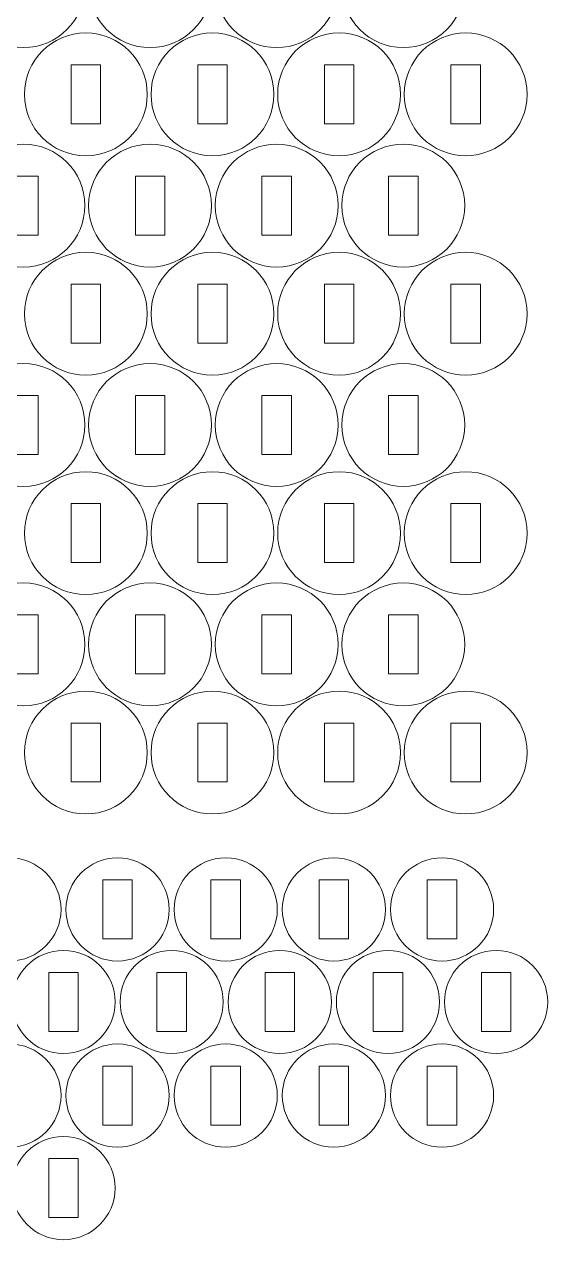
# Model space of a CAD drawing. Header units: millimetres. Extents: x -340 to 339, y -197 to 197.
# Drawn here: x 286.2 to 339.5, y -49.5 to 74.2 of the extents above; entities that cross this region are included whole.
import ezdxf

# ---------------------------------------------------------------- set-up
doc = ezdxf.new("R2010")
doc.units = ezdxf.units.MM
doc.header["$MEASUREMENT"] = 0
doc.layers.add('Camada 1', color=7, linetype='Continuous')

msp = doc.modelspace()

# ---------------------------------------------------------------- linework, layer by layer
at = {"layer": 'Camada 1', "lineweight": 20}
for points in [[(286.1352, 84.3598), (289.5869, 84.3598), (292.3852, 81.5615), (292.3852, 78.1098), (292.3852, 78.1098), (292.3852, 74.6581), (289.5869, 71.8598), (286.1352, 71.8598), (286.1352, 71.8598), (282.6835, 71.8598), (279.8852, 74.6581), (279.8852, 78.1098), (279.8852, 78.1098), (279.8852, 81.5615), (282.6835, 84.3598), (286.1352, 84.3598)], [(299.0204, 84.3598), (302.4721, 84.3598), (305.2704, 81.5615), (305.2704, 78.1098), (305.2704, 78.1098), (305.2704, 74.6581), (302.4721, 71.8598), (299.0204, 71.8598), (299.0204, 71.8598), (295.5687, 71.8598), (292.7704, 74.6581), (292.7704, 78.1098), (292.7704, 78.1098), (292.7704, 81.5615), (295.5687, 84.3598), (299.0204, 84.3598)], [(311.9056, 84.3598), (315.3573, 84.3598), (318.1556, 81.5615), (318.1556, 78.1098), (318.1556, 78.1098), (318.1556, 74.6581), (315.3573, 71.8598), (311.9056, 71.8598), (311.9056, 71.8598), (308.4539, 71.8598), (305.6556, 74.6581), (305.6556, 78.1098), (305.6556, 78.1098), (305.6556, 81.5615), (308.4539, 84.3598), (311.9056, 84.3598)], [(324.7908, 84.3598), (328.2425, 84.3598), (331.0408, 81.5615), (331.0408, 78.1098), (331.0408, 78.1098), (331.0408, 74.6581), (328.2425, 71.8598), (324.7908, 71.8598), (324.7908, 71.8598), (321.3391, 71.8598), (318.5408, 74.6581), (318.5408, 78.1098), (318.5408, 78.1098), (318.5408, 81.5615), (321.3391, 84.3598), (324.7908, 84.3598)], [(292.4852, 73.3531), (295.9369, 73.3531), (298.7352, 70.5548), (298.7352, 67.1031), (298.7352, 67.1031), (298.7352, 63.6514), (295.9369, 60.8531), (292.4852, 60.8531), (292.4852, 60.8531), (289.0335, 60.8531), (286.2352, 63.6514), (286.2352, 67.1031), (286.2352, 67.1031), (286.2352, 70.5548), (289.0335, 73.3531), (292.4852, 73.3531)], [(305.3704, 73.3531), (308.8221, 73.3531), (311.6204, 70.5548), (311.6204, 67.1031), (311.6204, 67.1031), (311.6204, 63.6514), (308.8221, 60.8531), (305.3704, 60.8531), (305.3704, 60.8531), (301.9187, 60.8531), (299.1204, 63.6514), (299.1204, 67.1031), (299.1204, 67.1031), (299.1204, 70.5548), (301.9187, 73.3531), (305.3704, 73.3531)], [(318.2556, 73.3531), (321.7073, 73.3531), (324.5056, 70.5548), (324.5056, 67.1031), (324.5056, 67.1031), (324.5056, 63.6514), (321.7073, 60.8531), (318.2556, 60.8531), (318.2556, 60.8531), (314.8039, 60.8531), (312.0056, 63.6514), (312.0056, 67.1031), (312.0056, 67.1031), (312.0056, 70.5548), (314.8039, 73.3531), (318.2556, 73.3531)], [(331.1408, 73.3531), (334.5925, 73.3531), (337.3908, 70.5548), (337.3908, 67.1031), (337.3908, 67.1031), (337.3908, 63.6514), (334.5925, 60.8531), (331.1408, 60.8531), (331.1408, 60.8531), (327.6891, 60.8531), (324.8908, 63.6514), (324.8908, 67.1031), (324.8908, 67.1031), (324.8908, 70.5548), (327.6891, 73.3531), (331.1408, 73.3531)], [(290.9852, 70.1031), (290.9852, 70.1031), (293.9852, 70.1031), (293.9852, 70.1031), (293.9852, 70.1031), (293.9852, 70.1031), (293.9852, 64.1031), (293.9852, 64.1031), (293.9852, 64.1031), (293.9852, 64.1031), (290.9852, 64.1031), (290.9852, 64.1031), (290.9852, 64.1031), (290.9852, 64.1031), (290.9852, 70.1031), (290.9852, 70.1031)], [(303.8704, 70.1031), (303.8704, 70.1031), (306.8704, 70.1031), (306.8704, 70.1031), (306.8704, 70.1031), (306.8704, 70.1031), (306.8704, 64.1031), (306.8704, 64.1031), (306.8704, 64.1031), (306.8704, 64.1031), (303.8704, 64.1031), (303.8704, 64.1031), (303.8704, 64.1031), (303.8704, 64.1031), (303.8704, 70.1031), (303.8704, 70.1031)], [(316.7556, 70.1031), (316.7556, 70.1031), (319.7556, 70.1031), (319.7556, 70.1031), (319.7556, 70.1031), (319.7556, 70.1031), (319.7556, 64.1031), (319.7556, 64.1031), (319.7556, 64.1031), (319.7556, 64.1031), (316.7556, 64.1031), (316.7556, 64.1031), (316.7556, 64.1031), (316.7556, 64.1031), (316.7556, 70.1031), (316.7556, 70.1031)], [(329.6408, 70.1031), (329.6408, 70.1031), (332.6408, 70.1031), (332.6408, 70.1031), (332.6408, 70.1031), (332.6408, 70.1031), (332.6408, 64.1031), (332.6408, 64.1031), (332.6408, 64.1031), (332.6408, 64.1031), (329.6408, 64.1031), (329.6408, 64.1031), (329.6408, 64.1031), (329.6408, 64.1031), (329.6408, 70.1031), (329.6408, 70.1031)], [(286.1352, 62.0289), (289.5869, 62.0289), (292.3852, 59.2306), (292.3852, 55.7789), (292.3852, 55.7789), (292.3852, 52.3272), (289.5869, 49.5289), (286.1352, 49.5289), (286.1352, 49.5289), (282.6835, 49.5289), (279.8852, 52.3272), (279.8852, 55.7789), (279.8852, 55.7789), (279.8852, 59.2306), (282.6835, 62.0289), (286.1352, 62.0289)], [(299.0204, 62.0289), (302.4721, 62.0289), (305.2704, 59.2306), (305.2704, 55.7789), (305.2704, 55.7789), (305.2704, 52.3272), (302.4721, 49.5289), (299.0204, 49.5289), (299.0204, 49.5289), (295.5687, 49.5289), (292.7704, 52.3272), (292.7704, 55.7789), (292.7704, 55.7789), (292.7704, 59.2306), (295.5687, 62.0289), (299.0204, 62.0289)], [(311.9056, 62.0289), (315.3573, 62.0289), (318.1556, 59.2306), (318.1556, 55.7789), (318.1556, 55.7789), (318.1556, 52.3272), (315.3573, 49.5289), (311.9056, 49.5289), (311.9056, 49.5289), (308.4539, 49.5289), (305.6556, 52.3272), (305.6556, 55.7789), (305.6556, 55.7789), (305.6556, 59.2306), (308.4539, 62.0289), (311.9056, 62.0289)], [(324.7908, 62.0289), (328.2425, 62.0289), (331.0408, 59.2306), (331.0408, 55.7789), (331.0408, 55.7789), (331.0408, 52.3272), (328.2425, 49.5289), (324.7908, 49.5289), (324.7908, 49.5289), (321.3391, 49.5289), (318.5408, 52.3272), (318.5408, 55.7789), (318.5408, 55.7789), (318.5408, 59.2306), (321.3391, 62.0289), (324.7908, 62.0289)], [(284.6352, 58.7789), (284.6352, 58.7789), (287.6352, 58.7789), (287.6352, 58.7789), (287.6352, 58.7789), (287.6352, 58.7789), (287.6352, 52.7789), (287.6352, 52.7789), (287.6352, 52.7789), (287.6352, 52.7789), (284.6352, 52.7789), (284.6352, 52.7789), (284.6352, 52.7789), (284.6352, 52.7789), (284.6352, 58.7789), (284.6352, 58.7789)], [(297.5204, 58.7789), (297.5204, 58.7789), (300.5204, 58.7789), (300.5204, 58.7789), (300.5204, 58.7789), (300.5204, 58.7789), (300.5204, 52.7789), (300.5204, 52.7789), (300.5204, 52.7789), (300.5204, 52.7789), (297.5204, 52.7789), (297.5204, 52.7789), (297.5204, 52.7789), (297.5204, 52.7789), (297.5204, 58.7789), (297.5204, 58.7789)], [(310.4056, 58.7789), (310.4056, 58.7789), (313.4056, 58.7789), (313.4056, 58.7789), (313.4056, 58.7789), (313.4056, 58.7789), (313.4056, 52.7789), (313.4056, 52.7789), (313.4056, 52.7789), (313.4056, 52.7789), (310.4056, 52.7789), (310.4056, 52.7789), (310.4056, 52.7789), (310.4056, 52.7789), (310.4056, 58.7789), (310.4056, 58.7789)], [(323.2908, 58.7789), (323.2908, 58.7789), (326.2908, 58.7789), (326.2908, 58.7789), (326.2908, 58.7789), (326.2908, 58.7789), (326.2908, 52.7789), (326.2908, 52.7789), (326.2908, 52.7789), (326.2908, 52.7789), (323.2908, 52.7789), (323.2908, 52.7789), (323.2908, 52.7789), (323.2908, 52.7789), (323.2908, 58.7789), (323.2908, 58.7789)], [(292.4852, 51.0222), (295.9369, 51.0222), (298.7352, 48.2239), (298.7352, 44.7722), (298.7352, 44.7722), (298.7352, 41.3205), (295.9369, 38.5222), (292.4852, 38.5222), (292.4852, 38.5222), (289.0335, 38.5222), (286.2352, 41.3205), (286.2352, 44.7722), (286.2352, 44.7722), (286.2352, 48.2239), (289.0335, 51.0222), (292.4852, 51.0222)], [(305.3704, 51.0222), (308.8221, 51.0222), (311.6204, 48.2239), (311.6204, 44.7722), (311.6204, 44.7722), (311.6204, 41.3205), (308.8221, 38.5222), (305.3704, 38.5222), (305.3704, 38.5222), (301.9187, 38.5222), (299.1204, 41.3205), (299.1204, 44.7722), (299.1204, 44.7722), (299.1204, 48.2239), (301.9187, 51.0222), (305.3704, 51.0222)], [(318.2556, 51.0222), (321.7073, 51.0222), (324.5056, 48.2239), (324.5056, 44.7722), (324.5056, 44.7722), (324.5056, 41.3205), (321.7073, 38.5222), (318.2556, 38.5222), (318.2556, 38.5222), (314.8039, 38.5222), (312.0056, 41.3205), (312.0056, 44.7722), (312.0056, 44.7722), (312.0056, 48.2239), (314.8039, 51.0222), (318.2556, 51.0222)], [(331.1408, 51.0222), (334.5925, 51.0222), (337.3908, 48.2239), (337.3908, 44.7722), (337.3908, 44.7722), (337.3908, 41.3205), (334.5925, 38.5222), (331.1408, 38.5222), (331.1408, 38.5222), (327.6891, 38.5222), (324.8908, 41.3205), (324.8908, 44.7722), (324.8908, 44.7722), (324.8908, 48.2239), (327.6891, 51.0222), (331.1408, 51.0222)], [(290.9852, 47.7722), (290.9852, 47.7722), (293.9852, 47.7722), (293.9852, 47.7722), (293.9852, 47.7722), (293.9852, 47.7722), (293.9852, 41.7722), (293.9852, 41.7722), (293.9852, 41.7722), (293.9852, 41.7722), (290.9852, 41.7722), (290.9852, 41.7722), (290.9852, 41.7722), (290.9852, 41.7722), (290.9852, 47.7722), (290.9852, 47.7722)], [(303.8704, 47.7722), (303.8704, 47.7722), (306.8704, 47.7722), (306.8704, 47.7722), (306.8704, 47.7722), (306.8704, 47.7722), (306.8704, 41.7722), (306.8704, 41.7722), (306.8704, 41.7722), (306.8704, 41.7722), (303.8704, 41.7722), (303.8704, 41.7722), (303.8704, 41.7722), (303.8704, 41.7722), (303.8704, 47.7722), (303.8704, 47.7722)], [(316.7556, 47.7722), (316.7556, 47.7722), (319.7556, 47.7722), (319.7556, 47.7722), (319.7556, 47.7722), (319.7556, 47.7722), (319.7556, 41.7722), (319.7556, 41.7722), (319.7556, 41.7722), (319.7556, 41.7722), (316.7556, 41.7722), (316.7556, 41.7722), (316.7556, 41.7722), (316.7556, 41.7722), (316.7556, 47.7722), (316.7556, 47.7722)], [(329.6408, 47.7722), (329.6408, 47.7722), (332.6408, 47.7722), (332.6408, 47.7722), (332.6408, 47.7722), (332.6408, 47.7722), (332.6408, 41.7722), (332.6408, 41.7722), (332.6408, 41.7722), (332.6408, 41.7722), (329.6408, 41.7722), (329.6408, 41.7722), (329.6408, 41.7722), (329.6408, 41.7722), (329.6408, 47.7722), (329.6408, 47.7722)], [(286.1352, 39.698), (289.5869, 39.698), (292.3852, 36.8997), (292.3852, 33.448), (292.3852, 33.448), (292.3852, 29.9963), (289.5869, 27.198), (286.1352, 27.198), (286.1352, 27.198), (282.6835, 27.198), (279.8852, 29.9963), (279.8852, 33.448), (279.8852, 33.448), (279.8852, 36.8997), (282.6835, 39.698), (286.1352, 39.698)], [(299.0204, 39.698), (302.4721, 39.698), (305.2704, 36.8997), (305.2704, 33.448), (305.2704, 33.448), (305.2704, 29.9963), (302.4721, 27.198), (299.0204, 27.198), (299.0204, 27.198), (295.5687, 27.198), (292.7704, 29.9963), (292.7704, 33.448), (292.7704, 33.448), (292.7704, 36.8997), (295.5687, 39.698), (299.0204, 39.698)], [(311.9056, 39.698), (315.3573, 39.698), (318.1556, 36.8997), (318.1556, 33.448), (318.1556, 33.448), (318.1556, 29.9963), (315.3573, 27.198), (311.9056, 27.198), (311.9056, 27.198), (308.4539, 27.198), (305.6556, 29.9963), (305.6556, 33.448), (305.6556, 33.448), (305.6556, 36.8997), (308.4539, 39.698), (311.9056, 39.698)], [(324.7908, 39.698), (328.2425, 39.698), (331.0408, 36.8997), (331.0408, 33.448), (331.0408, 33.448), (331.0408, 29.9963), (328.2425, 27.198), (324.7908, 27.198), (324.7908, 27.198), (321.3391, 27.198), (318.5408, 29.9963), (318.5408, 33.448), (318.5408, 33.448), (318.5408, 36.8997), (321.3391, 39.698), (324.7908, 39.698)], [(284.6352, 36.448), (284.6352, 36.448), (287.6352, 36.448), (287.6352, 36.448), (287.6352, 36.448), (287.6352, 36.448), (287.6352, 30.448), (287.6352, 30.448), (287.6352, 30.448), (287.6352, 30.448), (284.6352, 30.448), (284.6352, 30.448), (284.6352, 30.448), (284.6352, 30.448), (284.6352, 36.448), (284.6352, 36.448)], [(297.5204, 36.448), (297.5204, 36.448), (300.5204, 36.448), (300.5204, 36.448), (300.5204, 36.448), (300.5204, 36.448), (300.5204, 30.448), (300.5204, 30.448), (300.5204, 30.448), (300.5204, 30.448), (297.5204, 30.448), (297.5204, 30.448), (297.5204, 30.448), (297.5204, 30.448), (297.5204, 36.448), (297.5204, 36.448)], [(310.4056, 36.448), (310.4056, 36.448), (313.4056, 36.448), (313.4056, 36.448), (313.4056, 36.448), (313.4056, 36.448), (313.4056, 30.448), (313.4056, 30.448), (313.4056, 30.448), (313.4056, 30.448), (310.4056, 30.448), (310.4056, 30.448), (310.4056, 30.448), (310.4056, 30.448), (310.4056, 36.448), (310.4056, 36.448)], [(323.2908, 36.448), (323.2908, 36.448), (326.2908, 36.448), (326.2908, 36.448), (326.2908, 36.448), (326.2908, 36.448), (326.2908, 30.448), (326.2908, 30.448), (326.2908, 30.448), (326.2908, 30.448), (323.2908, 30.448), (323.2908, 30.448), (323.2908, 30.448), (323.2908, 30.448), (323.2908, 36.448), (323.2908, 36.448)], [(292.4852, 28.6913), (295.9369, 28.6913), (298.7352, 25.893), (298.7352, 22.4413), (298.7352, 22.4413), (298.7352, 18.9896), (295.9369, 16.1913), (292.4852, 16.1913), (292.4852, 16.1913), (289.0335, 16.1913), (286.2352, 18.9896), (286.2352, 22.4413), (286.2352, 22.4413), (286.2352, 25.893), (289.0335, 28.6913), (292.4852, 28.6913)], [(305.3704, 28.6913), (308.8221, 28.6913), (311.6204, 25.893), (311.6204, 22.4413), (311.6204, 22.4413), (311.6204, 18.9896), (308.8221, 16.1913), (305.3704, 16.1913), (305.3704, 16.1913), (301.9187, 16.1913), (299.1204, 18.9896), (299.1204, 22.4413), (299.1204, 22.4413), (299.1204, 25.893), (301.9187, 28.6913), (305.3704, 28.6913)], [(318.2556, 28.6913), (321.7073, 28.6913), (324.5056, 25.893), (324.5056, 22.4413), (324.5056, 22.4413), (324.5056, 18.9896), (321.7073, 16.1913), (318.2556, 16.1913), (318.2556, 16.1913), (314.8039, 16.1913), (312.0056, 18.9896), (312.0056, 22.4413), (312.0056, 22.4413), (312.0056, 25.893), (314.8039, 28.6913), (318.2556, 28.6913)], [(331.1408, 28.6913), (334.5925, 28.6913), (337.3908, 25.893), (337.3908, 22.4413), (337.3908, 22.4413), (337.3908, 18.9896), (334.5925, 16.1913), (331.1408, 16.1913), (331.1408, 16.1913), (327.6891, 16.1913), (324.8908, 18.9896), (324.8908, 22.4413), (324.8908, 22.4413), (324.8908, 25.893), (327.6891, 28.6913), (331.1408, 28.6913)], [(290.9852, 25.4413), (290.9852, 25.4413), (293.9852, 25.4413), (293.9852, 25.4413), (293.9852, 25.4413), (293.9852, 25.4413), (293.9852, 19.4413), (293.9852, 19.4413), (293.9852, 19.4413), (293.9852, 19.4413), (290.9852, 19.4413), (290.9852, 19.4413), (290.9852, 19.4413), (290.9852, 19.4413), (290.9852, 25.4413), (290.9852, 25.4413)], [(303.8704, 25.4413), (303.8704, 25.4413), (306.8704, 25.4413), (306.8704, 25.4413), (306.8704, 25.4413), (306.8704, 25.4413), (306.8704, 19.4413), (306.8704, 19.4413), (306.8704, 19.4413), (306.8704, 19.4413), (303.8704, 19.4413), (303.8704, 19.4413), (303.8704, 19.4413), (303.8704, 19.4413), (303.8704, 25.4413), (303.8704, 25.4413)], [(316.7556, 25.4413), (316.7556, 25.4413), (319.7556, 25.4413), (319.7556, 25.4413), (319.7556, 25.4413), (319.7556, 25.4413), (319.7556, 19.4413), (319.7556, 19.4413), (319.7556, 19.4413), (319.7556, 19.4413), (316.7556, 19.4413), (316.7556, 19.4413), (316.7556, 19.4413), (316.7556, 19.4413), (316.7556, 25.4413), (316.7556, 25.4413)], [(329.6408, 25.4413), (329.6408, 25.4413), (332.6408, 25.4413), (332.6408, 25.4413), (332.6408, 25.4413), (332.6408, 25.4413), (332.6408, 19.4413), (332.6408, 19.4413), (332.6408, 19.4413), (332.6408, 19.4413), (329.6408, 19.4413), (329.6408, 19.4413), (329.6408, 19.4413), (329.6408, 19.4413), (329.6408, 25.4413), (329.6408, 25.4413)], [(286.1352, 17.3671), (289.5869, 17.3671), (292.3852, 14.5688), (292.3852, 11.1171), (292.3852, 11.1171), (292.3852, 7.6654), (289.5869, 4.8671), (286.1352, 4.8671), (286.1352, 4.8671), (282.6835, 4.8671), (279.8852, 7.6654), (279.8852, 11.1171), (279.8852, 11.1171), (279.8852, 14.5688), (282.6835, 17.3671), (286.1352, 17.3671)], [(299.0204, 17.3671), (302.4721, 17.3671), (305.2704, 14.5688), (305.2704, 11.1171), (305.2704, 11.1171), (305.2704, 7.6654), (302.4721, 4.8671), (299.0204, 4.8671), (299.0204, 4.8671), (295.5687, 4.8671), (292.7704, 7.6654), (292.7704, 11.1171), (292.7704, 11.1171), (292.7704, 14.5688), (295.5687, 17.3671), (299.0204, 17.3671)], [(311.9056, 17.3671), (315.3573, 17.3671), (318.1556, 14.5688), (318.1556, 11.1171), (318.1556, 11.1171), (318.1556, 7.6654), (315.3573, 4.8671), (311.9056, 4.8671), (311.9056, 4.8671), (308.4539, 4.8671), (305.6556, 7.6654), (305.6556, 11.1171), (305.6556, 11.1171), (305.6556, 14.5688), (308.4539, 17.3671), (311.9056, 17.3671)], [(324.7908, 17.3671), (328.2425, 17.3671), (331.0408, 14.5688), (331.0408, 11.1171), (331.0408, 11.1171), (331.0408, 7.6654), (328.2425, 4.8671), (324.7908, 4.8671), (324.7908, 4.8671), (321.3391, 4.8671), (318.5408, 7.6654), (318.5408, 11.1171), (318.5408, 11.1171), (318.5408, 14.5688), (321.3391, 17.3671), (324.7908, 17.3671)], [(284.6352, 14.1171), (284.6352, 14.1171), (287.6352, 14.1171), (287.6352, 14.1171), (287.6352, 14.1171), (287.6352, 14.1171), (287.6352, 8.1171), (287.6352, 8.1171), (287.6352, 8.1171), (287.6352, 8.1171), (284.6352, 8.1171), (284.6352, 8.1171), (284.6352, 8.1171), (284.6352, 8.1171), (284.6352, 14.1171), (284.6352, 14.1171)], [(297.5204, 14.1171), (297.5204, 14.1171), (300.5204, 14.1171), (300.5204, 14.1171), (300.5204, 14.1171), (300.5204, 14.1171), (300.5204, 8.1171), (300.5204, 8.1171), (300.5204, 8.1171), (300.5204, 8.1171), (297.5204, 8.1171), (297.5204, 8.1171), (297.5204, 8.1171), (297.5204, 8.1171), (297.5204, 14.1171), (297.5204, 14.1171)], [(310.4056, 14.1171), (310.4056, 14.1171), (313.4056, 14.1171), (313.4056, 14.1171), (313.4056, 14.1171), (313.4056, 14.1171), (313.4056, 8.1171), (313.4056, 8.1171), (313.4056, 8.1171), (313.4056, 8.1171), (310.4056, 8.1171), (310.4056, 8.1171), (310.4056, 8.1171), (310.4056, 8.1171), (310.4056, 14.1171), (310.4056, 14.1171)], [(323.2908, 14.1171), (323.2908, 14.1171), (326.2908, 14.1171), (326.2908, 14.1171), (326.2908, 14.1171), (326.2908, 14.1171), (326.2908, 8.1171), (326.2908, 8.1171), (326.2908, 8.1171), (326.2908, 8.1171), (323.2908, 8.1171), (323.2908, 8.1171), (323.2908, 8.1171), (323.2908, 8.1171), (323.2908, 14.1171), (323.2908, 14.1171)], [(292.4852, 6.3604), (295.9369, 6.3604), (298.7352, 3.5621), (298.7352, 0.1104), (298.7352, 0.1104), (298.7352, -3.3413), (295.9369, -6.1396), (292.4852, -6.1396), (292.4852, -6.1396), (289.0335, -6.1396), (286.2352, -3.3413), (286.2352, 0.1104), (286.2352, 0.1104), (286.2352, 3.5621), (289.0335, 6.3604), (292.4852, 6.3604)], [(305.3704, 6.3604), (308.8221, 6.3604), (311.6204, 3.5621), (311.6204, 0.1104), (311.6204, 0.1104), (311.6204, -3.3413), (308.8221, -6.1396), (305.3704, -6.1396), (305.3704, -6.1396), (301.9187, -6.1396), (299.1204, -3.3413), (299.1204, 0.1104), (299.1204, 0.1104), (299.1204, 3.5621), (301.9187, 6.3604), (305.3704, 6.3604)], [(318.2556, 6.3604), (321.7073, 6.3604), (324.5056, 3.5621), (324.5056, 0.1104), (324.5056, 0.1104), (324.5056, -3.3413), (321.7073, -6.1396), (318.2556, -6.1396), (318.2556, -6.1396), (314.8039, -6.1396), (312.0056, -3.3413), (312.0056, 0.1104), (312.0056, 0.1104), (312.0056, 3.5621), (314.8039, 6.3604), (318.2556, 6.3604)], [(331.1408, 6.3604), (334.5925, 6.3604), (337.3908, 3.5621), (337.3908, 0.1104), (337.3908, 0.1104), (337.3908, -3.3413), (334.5925, -6.1396), (331.1408, -6.1396), (331.1408, -6.1396), (327.6891, -6.1396), (324.8908, -3.3413), (324.8908, 0.1104), (324.8908, 0.1104), (324.8908, 3.5621), (327.6891, 6.3604), (331.1408, 6.3604)], [(290.9852, 3.1104), (290.9852, 3.1104), (293.9852, 3.1104), (293.9852, 3.1104), (293.9852, 3.1104), (293.9852, 3.1104), (293.9852, -2.8896), (293.9852, -2.8896), (293.9852, -2.8896), (293.9852, -2.8896), (290.9852, -2.8896), (290.9852, -2.8896), (290.9852, -2.8896), (290.9852, -2.8896), (290.9852, 3.1104), (290.9852, 3.1104)], [(303.8704, 3.1104), (303.8704, 3.1104), (306.8704, 3.1104), (306.8704, 3.1104), (306.8704, 3.1104), (306.8704, 3.1104), (306.8704, -2.8896), (306.8704, -2.8896), (306.8704, -2.8896), (306.8704, -2.8896), (303.8704, -2.8896), (303.8704, -2.8896), (303.8704, -2.8896), (303.8704, -2.8896), (303.8704, 3.1104), (303.8704, 3.1104)], [(316.7556, 3.1104), (316.7556, 3.1104), (319.7556, 3.1104), (319.7556, 3.1104), (319.7556, 3.1104), (319.7556, 3.1104), (319.7556, -2.8896), (319.7556, -2.8896), (319.7556, -2.8896), (319.7556, -2.8896), (316.7556, -2.8896), (316.7556, -2.8896), (316.7556, -2.8896), (316.7556, -2.8896), (316.7556, 3.1104), (316.7556, 3.1104)], [(329.6408, 3.1104), (329.6408, 3.1104), (332.6408, 3.1104), (332.6408, 3.1104), (332.6408, 3.1104), (332.6408, 3.1104), (332.6408, -2.8896), (332.6408, -2.8896), (332.6408, -2.8896), (332.6408, -2.8896), (329.6408, -2.8896), (329.6408, -2.8896), (329.6408, -2.8896), (329.6408, -2.8896), (329.6408, 3.1104), (329.6408, 3.1104)], [(284.7064, -10.6126), (287.6058, -10.6126), (289.9564, -12.9632), (289.9564, -15.8626), (289.9564, -15.8626), (289.9564, -18.762), (287.6058, -21.1126), (284.7064, -21.1126), (284.7064, -21.1126), (281.807, -21.1126), (279.4564, -18.762), (279.4564, -15.8626), (279.4564, -15.8626), (279.4564, -12.9632), (281.807, -10.6126), (284.7064, -10.6126)], [(295.713, -10.6126), (298.6124, -10.6126), (300.963, -12.9632), (300.963, -15.8626), (300.963, -15.8626), (300.963, -18.762), (298.6124, -21.1126), (295.713, -21.1126), (295.713, -21.1126), (292.8136, -21.1126), (290.463, -18.762), (290.463, -15.8626), (290.463, -15.8626), (290.463, -12.9632), (292.8136, -10.6126), (295.713, -10.6126)], [(306.7196, -10.6126), (309.619, -10.6126), (311.9696, -12.9632), (311.9696, -15.8626), (311.9696, -15.8626), (311.9696, -18.762), (309.619, -21.1126), (306.7196, -21.1126), (306.7196, -21.1126), (303.8202, -21.1126), (301.4696, -18.762), (301.4696, -15.8626), (301.4696, -15.8626), (301.4696, -12.9632), (303.8202, -10.6126), (306.7196, -10.6126)], [(317.7262, -10.6126), (320.6256, -10.6126), (322.9762, -12.9632), (322.9762, -15.8626), (322.9762, -15.8626), (322.9762, -18.762), (320.6256, -21.1126), (317.7262, -21.1126), (317.7262, -21.1126), (314.8268, -21.1126), (312.4762, -18.762), (312.4762, -15.8626), (312.4762, -15.8626), (312.4762, -12.9632), (314.8268, -10.6126), (317.7262, -10.6126)], [(328.7328, -10.6126), (331.6322, -10.6126), (333.9828, -12.9632), (333.9828, -15.8626), (333.9828, -15.8626), (333.9828, -18.762), (331.6322, -21.1126), (328.7328, -21.1126), (328.7328, -21.1126), (325.8334, -21.1126), (323.4828, -18.762), (323.4828, -15.8626), (323.4828, -15.8626), (323.4828, -12.9632), (325.8334, -10.6126), (328.7328, -10.6126)], [(294.213, -12.8626), (294.213, -12.8626), (297.213, -12.8626), (297.213, -12.8626), (297.213, -12.8626), (297.213, -12.8626), (297.213, -18.8626), (297.213, -18.8626), (297.213, -18.8626), (297.213, -18.8626), (294.213, -18.8626), (294.213, -18.8626), (294.213, -18.8626), (294.213, -18.8626), (294.213, -12.8626), (294.213, -12.8626)], [(305.2196, -12.8626), (305.2196, -12.8626), (308.2196, -12.8626), (308.2196, -12.8626), (308.2196, -12.8626), (308.2196, -12.8626), (308.2196, -18.8626), (308.2196, -18.8626), (308.2196, -18.8626), (308.2196, -18.8626), (305.2196, -18.8626), (305.2196, -18.8626), (305.2196, -18.8626), (305.2196, -18.8626), (305.2196, -12.8626), (305.2196, -12.8626)], [(316.2262, -12.8626), (316.2262, -12.8626), (319.2262, -12.8626), (319.2262, -12.8626), (319.2262, -12.8626), (319.2262, -12.8626), (319.2262, -18.8626), (319.2262, -18.8626), (319.2262, -18.8626), (319.2262, -18.8626), (316.2262, -18.8626), (316.2262, -18.8626), (316.2262, -18.8626), (316.2262, -18.8626), (316.2262, -12.8626), (316.2262, -12.8626)], [(327.2328, -12.8626), (327.2328, -12.8626), (330.2328, -12.8626), (330.2328, -12.8626), (330.2328, -12.8626), (330.2328, -12.8626), (330.2328, -18.8626), (330.2328, -18.8626), (330.2328, -18.8626), (330.2328, -18.8626), (327.2328, -18.8626), (327.2328, -18.8626), (327.2328, -18.8626), (327.2328, -18.8626), (327.2328, -12.8626), (327.2328, -12.8626)], [(290.2098, -20.0317), (293.1092, -20.0317), (295.4598, -22.3823), (295.4598, -25.2817), (295.4598, -25.2817), (295.4598, -28.1811), (293.1092, -30.5317), (290.2098, -30.5317), (290.2098, -30.5317), (287.3104, -30.5317), (284.9598, -28.1811), (284.9598, -25.2817), (284.9598, -25.2817), (284.9598, -22.3823), (287.3104, -20.0317), (290.2098, -20.0317)], [(301.2164, -20.0317), (304.1158, -20.0317), (306.4664, -22.3823), (306.4664, -25.2817), (306.4664, -25.2817), (306.4664, -28.1811), (304.1158, -30.5317), (301.2164, -30.5317), (301.2164, -30.5317), (298.317, -30.5317), (295.9664, -28.1811), (295.9664, -25.2817), (295.9664, -25.2817), (295.9664, -22.3823), (298.317, -20.0317), (301.2164, -20.0317)], [(312.223, -20.0317), (315.1224, -20.0317), (317.473, -22.3823), (317.473, -25.2817), (317.473, -25.2817), (317.473, -28.1811), (315.1224, -30.5317), (312.223, -30.5317), (312.223, -30.5317), (309.3236, -30.5317), (306.973, -28.1811), (306.973, -25.2817), (306.973, -25.2817), (306.973, -22.3823), (309.3236, -20.0317), (312.223, -20.0317)], [(323.2296, -20.0317), (326.129, -20.0317), (328.4796, -22.3823), (328.4796, -25.2817), (328.4796, -25.2817), (328.4796, -28.1811), (326.129, -30.5317), (323.2296, -30.5317), (323.2296, -30.5317), (320.3302, -30.5317), (317.9796, -28.1811), (317.9796, -25.2817), (317.9796, -25.2817), (317.9796, -22.3823), (320.3302, -20.0317), (323.2296, -20.0317)], [(334.2362, -20.0317), (337.1356, -20.0317), (339.4862, -22.3823), (339.4862, -25.2817), (339.4862, -25.2817), (339.4862, -28.1811), (337.1356, -30.5317), (334.2362, -30.5317), (334.2362, -30.5317), (331.3368, -30.5317), (328.9862, -28.1811), (328.9862, -25.2817), (328.9862, -25.2817), (328.9862, -22.3823), (331.3368, -20.0317), (334.2362, -20.0317)], [(288.7098, -22.2817), (288.7098, -22.2817), (291.7098, -22.2817), (291.7098, -22.2817), (291.7098, -22.2817), (291.7098, -22.2817), (291.7098, -28.2817), (291.7098, -28.2817), (291.7098, -28.2817), (291.7098, -28.2817), (288.7098, -28.2817), (288.7098, -28.2817), (288.7098, -28.2817), (288.7098, -28.2817), (288.7098, -22.2817), (288.7098, -22.2817)], [(299.7164, -22.2817), (299.7164, -22.2817), (302.7164, -22.2817), (302.7164, -22.2817), (302.7164, -22.2817), (302.7164, -22.2817), (302.7164, -28.2817), (302.7164, -28.2817), (302.7164, -28.2817), (302.7164, -28.2817), (299.7164, -28.2817), (299.7164, -28.2817), (299.7164, -28.2817), (299.7164, -28.2817), (299.7164, -22.2817), (299.7164, -22.2817)], [(310.723, -22.2817), (310.723, -22.2817), (313.723, -22.2817), (313.723, -22.2817), (313.723, -22.2817), (313.723, -22.2817), (313.723, -28.2817), (313.723, -28.2817), (313.723, -28.2817), (313.723, -28.2817), (310.723, -28.2817), (310.723, -28.2817), (310.723, -28.2817), (310.723, -28.2817), (310.723, -22.2817), (310.723, -22.2817)], [(321.7296, -22.2817), (321.7296, -22.2817), (324.7296, -22.2817), (324.7296, -22.2817), (324.7296, -22.2817), (324.7296, -22.2817), (324.7296, -28.2817), (324.7296, -28.2817), (324.7296, -28.2817), (324.7296, -28.2817), (321.7296, -28.2817), (321.7296, -28.2817), (321.7296, -28.2817), (321.7296, -28.2817), (321.7296, -22.2817), (321.7296, -22.2817)], [(332.7362, -22.2817), (332.7362, -22.2817), (335.7362, -22.2817), (335.7362, -22.2817), (335.7362, -22.2817), (335.7362, -22.2817), (335.7362, -28.2817), (335.7362, -28.2817), (335.7362, -28.2817), (335.7362, -28.2817), (332.7362, -28.2817), (332.7362, -28.2817), (332.7362, -28.2817), (332.7362, -28.2817), (332.7362, -22.2817), (332.7362, -22.2817)], [(284.7064, -29.5568), (287.6058, -29.5568), (289.9564, -31.9074), (289.9564, -34.8068), (289.9564, -34.8068), (289.9564, -37.7062), (287.6058, -40.0568), (284.7064, -40.0568), (284.7064, -40.0568), (281.807, -40.0568), (279.4564, -37.7062), (279.4564, -34.8068), (279.4564, -34.8068), (279.4564, -31.9074), (281.807, -29.5568), (284.7064, -29.5568)], [(295.713, -29.5568), (298.6124, -29.5568), (300.963, -31.9074), (300.963, -34.8068), (300.963, -34.8068), (300.963, -37.7062), (298.6124, -40.0568), (295.713, -40.0568), (295.713, -40.0568), (292.8136, -40.0568), (290.463, -37.7062), (290.463, -34.8068), (290.463, -34.8068), (290.463, -31.9074), (292.8136, -29.5568), (295.713, -29.5568)], [(306.7196, -29.5568), (309.619, -29.5568), (311.9696, -31.9074), (311.9696, -34.8068), (311.9696, -34.8068), (311.9696, -37.7062), (309.619, -40.0568), (306.7196, -40.0568), (306.7196, -40.0568), (303.8202, -40.0568), (301.4696, -37.7062), (301.4696, -34.8068), (301.4696, -34.8068), (301.4696, -31.9074), (303.8202, -29.5568), (306.7196, -29.5568)], [(317.7262, -29.5568), (320.6256, -29.5568), (322.9762, -31.9074), (322.9762, -34.8068), (322.9762, -34.8068), (322.9762, -37.7062), (320.6256, -40.0568), (317.7262, -40.0568), (317.7262, -40.0568), (314.8268, -40.0568), (312.4762, -37.7062), (312.4762, -34.8068), (312.4762, -34.8068), (312.4762, -31.9074), (314.8268, -29.5568), (317.7262, -29.5568)], [(328.7328, -29.5568), (331.6322, -29.5568), (333.9828, -31.9074), (333.9828, -34.8068), (333.9828, -34.8068), (333.9828, -37.7062), (331.6322, -40.0568), (328.7328, -40.0568), (328.7328, -40.0568), (325.8334, -40.0568), (323.4828, -37.7062), (323.4828, -34.8068), (323.4828, -34.8068), (323.4828, -31.9074), (325.8334, -29.5568), (328.7328, -29.5568)], [(294.213, -31.8068), (294.213, -31.8068), (297.213, -31.8068), (297.213, -31.8068), (297.213, -31.8068), (297.213, -31.8068), (297.213, -37.8068), (297.213, -37.8068), (297.213, -37.8068), (297.213, -37.8068), (294.213, -37.8068), (294.213, -37.8068), (294.213, -37.8068), (294.213, -37.8068), (294.213, -31.8068), (294.213, -31.8068)], [(305.2196, -31.8068), (305.2196, -31.8068), (308.2196, -31.8068), (308.2196, -31.8068), (308.2196, -31.8068), (308.2196, -31.8068), (308.2196, -37.8068), (308.2196, -37.8068), (308.2196, -37.8068), (308.2196, -37.8068), (305.2196, -37.8068), (305.2196, -37.8068), (305.2196, -37.8068), (305.2196, -37.8068), (305.2196, -31.8068), (305.2196, -31.8068)], [(316.2262, -31.8068), (316.2262, -31.8068), (319.2262, -31.8068), (319.2262, -31.8068), (319.2262, -31.8068), (319.2262, -31.8068), (319.2262, -37.8068), (319.2262, -37.8068), (319.2262, -37.8068), (319.2262, -37.8068), (316.2262, -37.8068), (316.2262, -37.8068), (316.2262, -37.8068), (316.2262, -37.8068), (316.2262, -31.8068), (316.2262, -31.8068)], [(327.2328, -31.8068), (327.2328, -31.8068), (330.2328, -31.8068), (330.2328, -31.8068), (330.2328, -31.8068), (330.2328, -31.8068), (330.2328, -37.8068), (330.2328, -37.8068), (330.2328, -37.8068), (330.2328, -37.8068), (327.2328, -37.8068), (327.2328, -37.8068), (327.2328, -37.8068), (327.2328, -37.8068), (327.2328, -31.8068), (327.2328, -31.8068)], [(290.2098, -38.9759), (293.1092, -38.9759), (295.4598, -41.3265), (295.4598, -44.2259), (295.4598, -44.2259), (295.4598, -47.1253), (293.1092, -49.4759), (290.2098, -49.4759), (290.2098, -49.4759), (287.3104, -49.4759), (284.9598, -47.1253), (284.9598, -44.2259), (284.9598, -44.2259), (284.9598, -41.3265), (287.3104, -38.9759), (290.2098, -38.9759)], [(288.7098, -41.2259), (288.7098, -41.2259), (291.7098, -41.2259), (291.7098, -41.2259), (291.7098, -41.2259), (291.7098, -41.2259), (291.7098, -47.2259), (291.7098, -47.2259), (291.7098, -47.2259), (291.7098, -47.2259), (288.7098, -47.2259), (288.7098, -47.2259), (288.7098, -47.2259), (288.7098, -47.2259), (288.7098, -41.2259), (288.7098, -41.2259)]]:
    msp.add_open_spline(points, degree=3, knots=[0, 0, 0, 0, 0.2, 0.2, 0.2, 0.2, 0.4, 0.4, 0.4, 0.4, 0.6, 0.6, 0.6, 0.6, 1, 1, 1, 1], dxfattribs=at)

doc.saveas('drawing.dxf')
